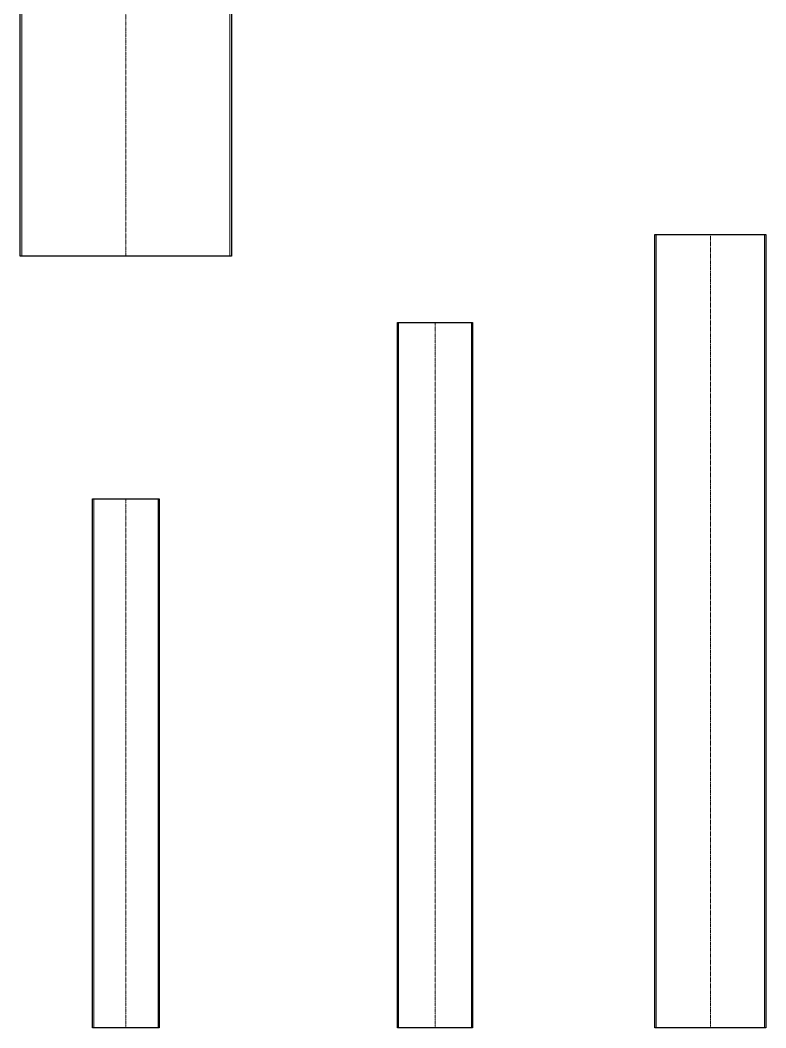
# Model space of a CAD drawing. Header units: millimetres. Extents: x 0 to 76984, y 0 to 13707.
# Drawn here: x 29731 to 33962, y 0 to 5715 of the extents above; entities that cross this region are included whole.
import ezdxf

# ---------------------------------------------------------------- set-up
doc = ezdxf.new("R2010")
doc.units = ezdxf.units.MM
doc.linetypes.add('CENTER', pattern=[2, 1.25, -0.25, 0.25, -0.25])
doc.linetypes.add('DASHED', pattern=[0.75, 0.5, -0.25])
for name, color, linetype, lineweight in [('1粗实线', 1, 'Continuous', 30), ('3中心线', 6, 'CENTER', 18), ('4虚线', 2, 'DASHED', 18), ('5文本', 4, 'Continuous', 18)]:
    doc.layers.add(name, color=color, linetype=linetype, lineweight=lineweight)

# ---------------------------------------------------------------- blocks, each defined once
blk = doc.blocks.new('*U114')
at = {"layer": '1粗实线'}
blk.add_lwpolyline([(600, 0), (600, -9023.9), (-600, -9023.9), (-600, 0), (600, 0)], dxfattribs=at)
at = {"layer": '3中心线'}
blk.add_line((0, 0), (0, -9023.9), dxfattribs=at)
at = {"layer": '4虚线'}
blk.add_lwpolyline([(590, 0), (590, -9023.9), (-590, -9023.9), (-590, 0), (590, 0)], dxfattribs=at)
blk = doc.blocks.new('φ630钢管桩block')
at = {"layer": '1粗实线'}
blk.add_lwpolyline([(315, 0), (315, -4500), (-315, -4500), (-315, 0), (315, 0)], dxfattribs=at)
at = {"layer": '3中心线'}
blk.add_line((0, 0), (0, -4500), dxfattribs=at)
at = {"layer": '4虚线'}
blk.add_lwpolyline([(307, 0), (307, -4500), (-307, -4500), (-307, 0), (307, 0)], dxfattribs=at)
blk = doc.blocks.new('*U335')
at = {"layer": '1粗实线'}
blk.add_lwpolyline([(213, 0), (213, -4000), (-213, -4000), (-213, 0), (213, 0)], dxfattribs=at)
at = {"layer": '3中心线'}
blk.add_line((0, 0), (0, -4000), dxfattribs=at)
at = {"layer": '4虚线'}
blk.add_lwpolyline([(207, 0), (207, -4000), (-207, -4000), (-207, 0), (207, 0)], dxfattribs=at)
blk = doc.blocks.new('φ377钢管桩block')
at = {"layer": '1粗实线'}
blk.add_lwpolyline([(188.5, 0), (188.5, -3000), (-188.5, -3000), (-188.5, 0), (188.5, 0)], dxfattribs=at)
at = {"layer": '3中心线'}
blk.add_line((0, 0), (0, -3000), dxfattribs=at)
at = {"layer": '4虚线'}
blk.add_lwpolyline([(182.5, 0), (182.5, -3000), (-182.5, -3000), (-182.5, 0), (182.5, 0)], dxfattribs=at)

msp = doc.modelspace()

# ---------------------------------------------------------------- block references
at = {"layer": '5文本'}
for name, p in [('*U114', (30330.9, 13399.4)), ('φ630钢管桩block', (33647.4, 4500)), ('*U335', (32085.6, 4000)), ('φ377钢管桩block', (30330.9, 3000))]:
    msp.add_blockref(name, p, dxfattribs=at)

doc.saveas('drawing.dxf')
